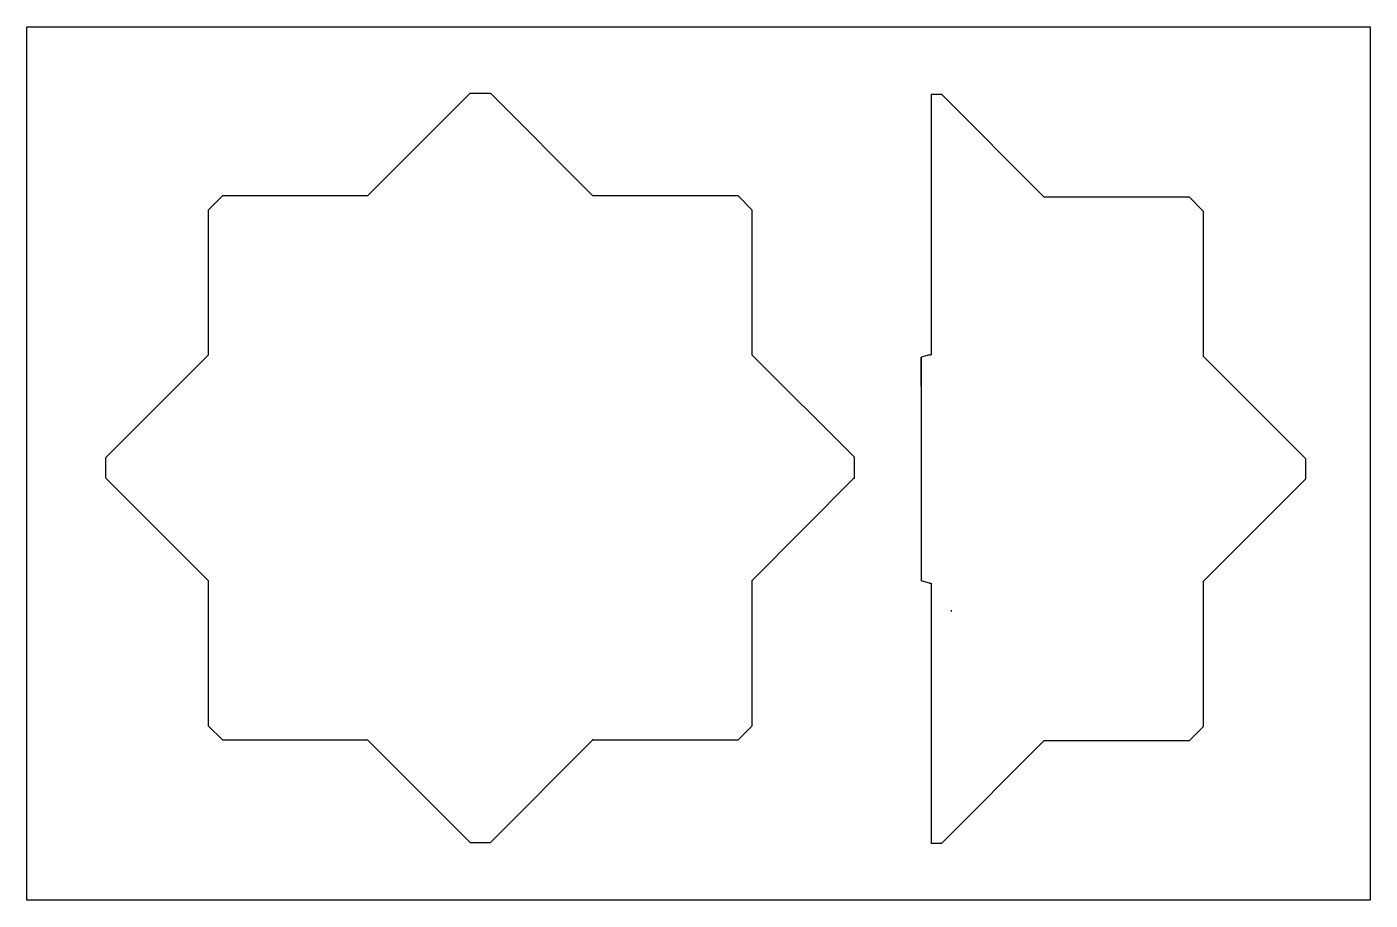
# Model space of a CAD drawing. Extents: x 5 to 205, y 170 to 300.
import ezdxf

# ---------------------------------------------------------------- set-up
doc = ezdxf.new("R2010")
doc.units = 0
doc.header["$LTSCALE"] = 10
doc.layers.add('Layer_1', color=7, linetype='CONTINUOUS')

msp = doc.modelspace()

# ---------------------------------------------------------------- linework, layer by layer
at = {"layer": 'Layer_1', "color": 7, "linetype": 'CONTINUOUS'}
for p, q in [((71.01, 290.13), (55.73, 274.85)), ((71.01, 290.13), (55.73, 274.85)), ((71.01, 290.13), (74.01, 290.13)), ((89.28, 274.85), (74.01, 290.13)), ((139.66, 289.98), (141.16, 289.98)), ((139.66, 289.98), (139.66, 251.2)), ((141.16, 289.98), (156.44, 274.7)), ((32.01, 272.73), (34.13, 274.85)), ((55.73, 274.85), (34.13, 274.85)), ((110.89, 274.85), (89.28, 274.85)), ((110.89, 274.85), (113.01, 272.73)), ((156.44, 274.7), (178.04, 274.7)), ((180.16, 272.58), (178.04, 274.7)), ((32.01, 272.73), (32.01, 251.13)), ((32.01, 272.73), (32.01, 251.13)), ((113.01, 251.13), (113.01, 272.73)), ((180.16, 272.58), (180.16, 250.98)), ((180.16, 272.58), (180.16, 250.98)), ((32.01, 251.13), (16.73, 235.85)), ((128.16, 235.98), (113.01, 251.13)), ((139.39, 251.2), (138.16, 250.85)), ((138.16, 246.53), (138.16, 250.85)), ((138.16, 246.53), (138.16, 250.85)), ((138.16, 250.85), (138.16, 217.55)), ((139.39, 251.2), (139.66, 251.2)), ((180.16, 250.98), (195.44, 235.7)), ((16.73, 235.85), (16.73, 232.85)), ((128.16, 235.98), (128.16, 232.73)), ((195.44, 232.7), (195.44, 235.7)), ((16.73, 232.85), (32.01, 217.58)), ((16.73, 232.85), (32.01, 217.58)), ((113.01, 217.58), (128.16, 232.85)), ((195.44, 232.7), (180.16, 217.42)), ((138.16, 221.87), (138.16, 217.55)), ((138.16, 221.87), (138.16, 217.55)), ((32.01, 217.58), (32.01, 195.97)), ((113.01, 195.97), (113.01, 217.58)), ((139.39, 217.2), (138.16, 217.55)), ((139.39, 217.2), (139.66, 217.2)), ((139.66, 217.2), (139.66, 178.43)), ((180.16, 217.42), (180.16, 195.82)), ((142.66, 212.95), (142.66, 213.16)), ((34.13, 193.85), (32.01, 195.97)), ((113.01, 195.97), (110.89, 193.85)), ((178.04, 193.7), (180.16, 195.82)), ((34.13, 193.85), (55.73, 193.85)), ((55.73, 193.85), (71.01, 178.58)), ((74.01, 178.58), (89.28, 193.85)), ((74.01, 178.58), (89.28, 193.85)), ((89.28, 193.85), (110.89, 193.85)), ((156.44, 193.7), (141.16, 178.42)), ((178.04, 193.7), (156.44, 193.7)), ((71.01, 178.58), (74.01, 178.58)), ((141.16, 178.42), (139.66, 178.43))]:
    msp.add_line(p, q, dxfattribs=at)
at = {"layer": 'Layer_1', "color": 7, "linetype": 'CONTINUOUS', "flags": 128}
msp.add_lwpolyline([(5, 300), (205, 300), (205, 170), (5, 170), (5, 300)], close=True, dxfattribs=at)
at = {"layer": 'Layer_1', "color": 7, "linetype": 'CONTINUOUS'}
msp.add_point((89.28, 193.85), dxfattribs=at)

doc.saveas('drawing.dxf')
